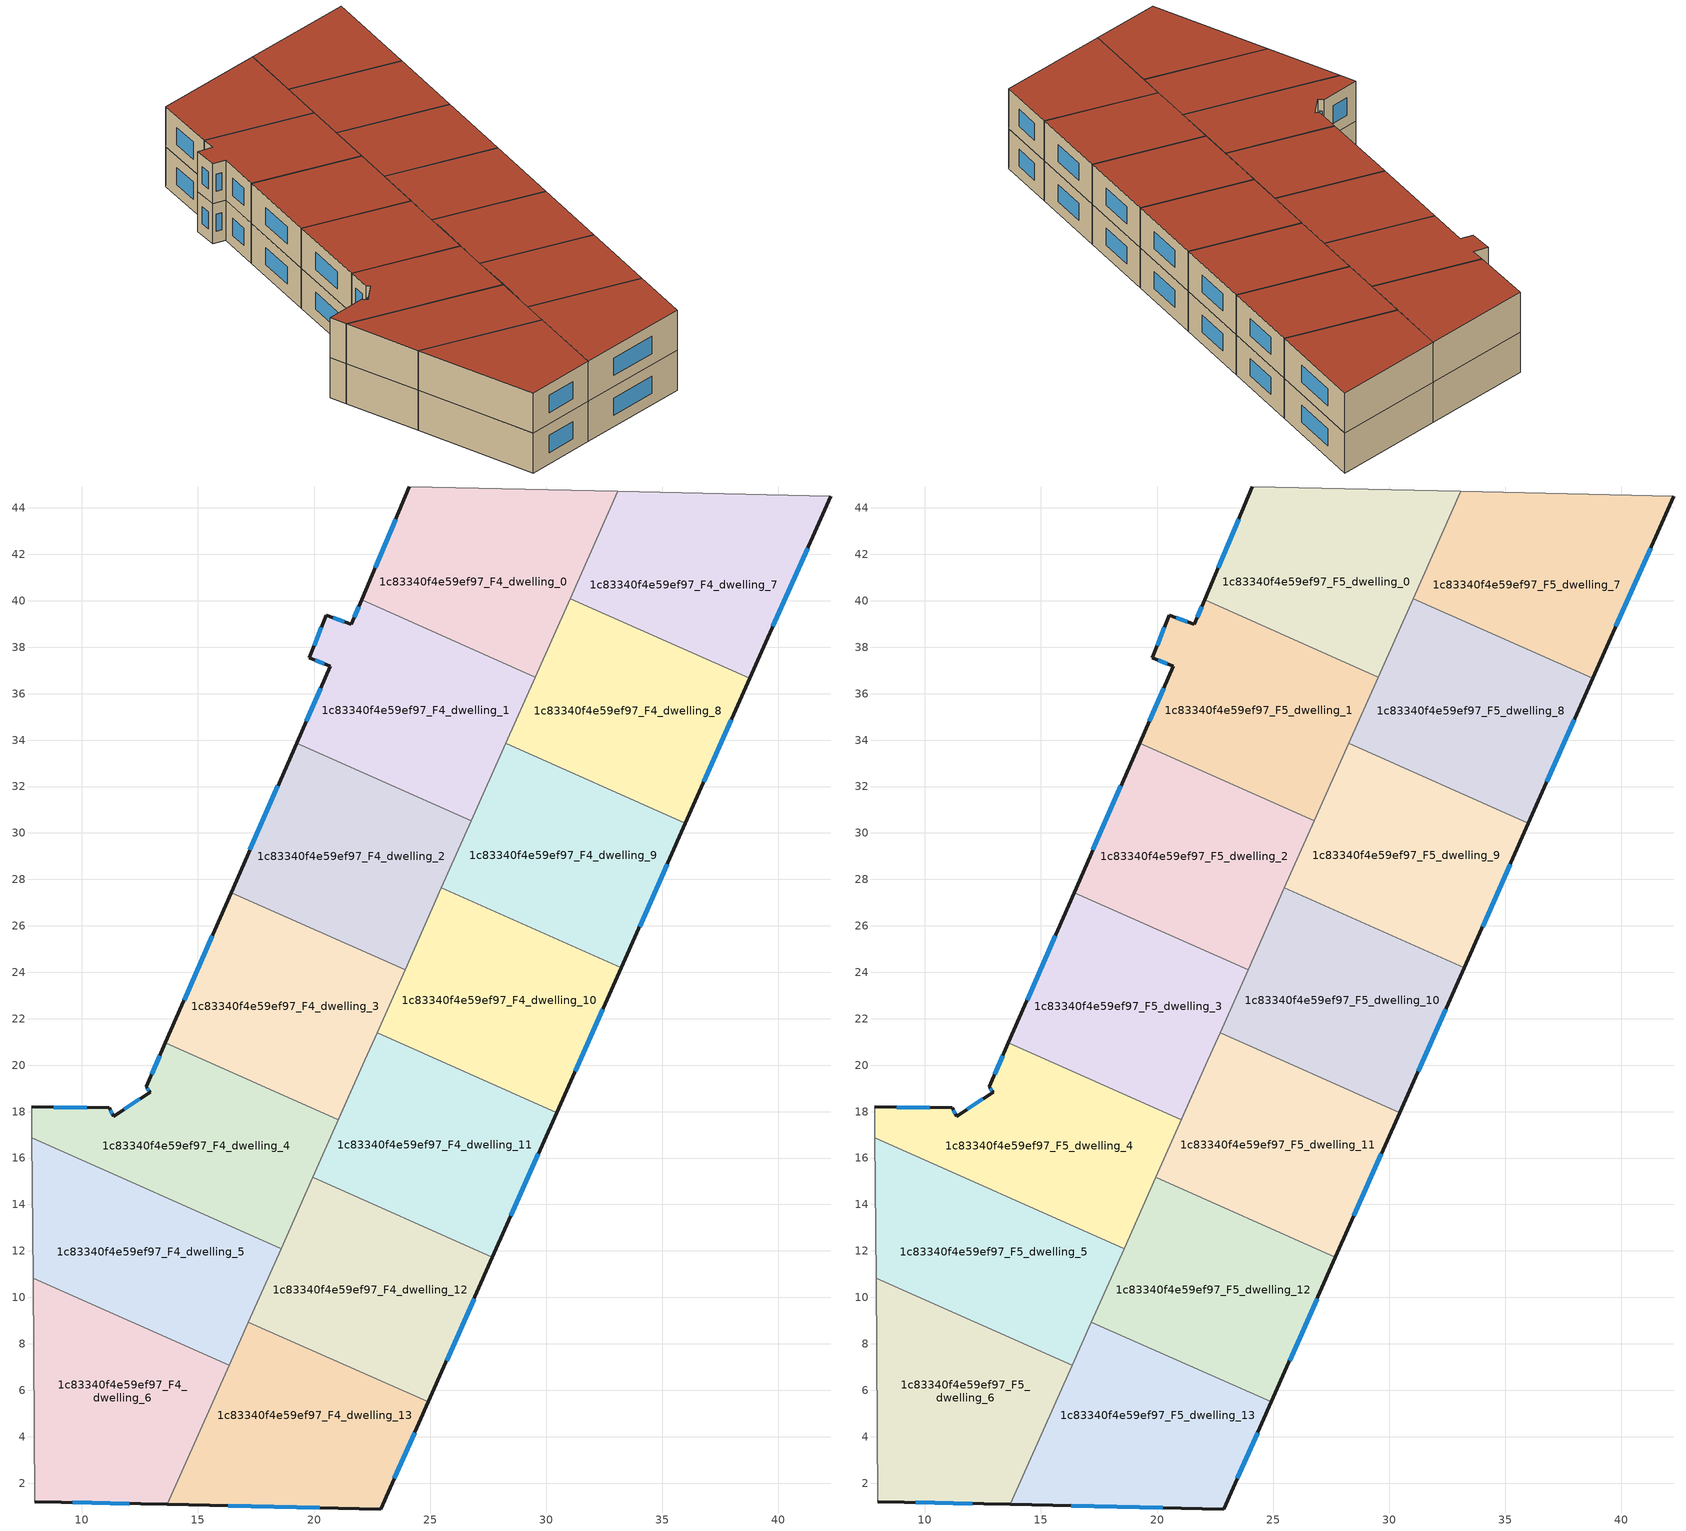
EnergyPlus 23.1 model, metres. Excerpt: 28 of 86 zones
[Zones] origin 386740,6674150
1c83340f4e59ef97_F4_dwelling_0
 floor to 1c83340f4e59ef97_F3_dwelling_0 (EU_floor_Construction): 33.08,44.71 29.53,36.72 22.05,40.04 24.11,44.9 z12
 wall outside (EU_wall_Construction): 24.11,44.9 22.05,40.04 z12:15
 wall to 1c83340f4e59ef97_F4_dwelling_1 (EU_wall_Construction): 22.05,40.04 29.53,36.72 z12:15
 wall adiabatic (EU_wall_Construction): 33.08,44.71 24.11,44.9 z12:15
 wall to 1c83340f4e59ef97_F4_dwelling_7 (EU_wall_Construction): 31.03,40.1 33.08,44.71 z12:15
 wall to 1c83340f4e59ef97_F4_dwelling_8 (EU_wall_Construction): 29.52,36.72 31.03,40.1 z12:15
 window (EU_Window_Construction): 23.52,43.51 22.64,41.43 z12.86:14.14
1c83340f4e59ef97_F4_dwelling_1
 floor to 1c83340f4e59ef97_F3_dwelling_1 (EU_floor_Construction): 29.53,36.72 26.77,30.53 19.25,33.88 20.7,37.18 19.79,37.56 20.52,39.37 21.6,38.99 22.05,40.04 z12
 wall outside (EU_wall_Construction): 22.05,40.04 21.6,38.99 20.52,39.37 19.79,37.56 20.7,37.18 19.25,33.88 z12:15
 wall to 1c83340f4e59ef97_F4_dwelling_2 (EU_wall_Construction): 19.25,33.88 26.77,30.53 z12:15
 wall to 1c83340f4e59ef97_F4_dwelling_9 (EU_wall_Construction): 26.77,30.53 28.26,33.87 z12:15
 wall to 1c83340f4e59ef97_F4_dwelling_8 (EU_wall_Construction): 28.26,33.87 29.52,36.72 z12:15
 window (EU_Window_Construction): 21.29,39.1 20.83,39.26 / 21.92,39.74 21.73,39.29 / 20.29,36.24 19.67,34.82 / 20.05,37.45 20.44,37.29 / 20.31,38.85 20,38.07 z12.86:14.14
1c83340f4e59ef97_F4_dwelling_10
 floor to 1c83340f4e59ef97_F3_dwelling_10 (EU_floor_Construction): 33.22,24.19 30.46,17.96 22.72,21.4 25.49,27.63 z12
 wall outside (EU_wall_Construction): 30.46,17.96 33.22,24.19 z12:15
 wall to 1c83340f4e59ef97_F4_dwelling_9 (EU_wall_Construction): 33.22,24.19 25.49,27.63 z12:15
 wall to 1c83340f4e59ef97_F4_dwelling_11 (EU_wall_Construction): 22.72,21.4 30.46,17.96 z12:15
 wall to 1c83340f4e59ef97_F4_dwelling_2 (EU_wall_Construction): 25.49,27.63 23.92,24.1 z12:15
 wall to 1c83340f4e59ef97_F4_dwelling_3 (EU_wall_Construction): 23.92,24.1 22.72,21.4 z12:15
 window (EU_Window_Construction): 31.25,19.74 32.43,22.41 z12.86:14.14
1c83340f4e59ef97_F4_dwelling_11
 floor to 1c83340f4e59ef97_F3_dwelling_11 (EU_floor_Construction): 30.46,17.96 27.68,11.73 19.95,15.17 22.72,21.4 z12
 wall outside (EU_wall_Construction): 27.68,11.73 30.46,17.96 z12:15
 wall to 1c83340f4e59ef97_F4_dwelling_12 (EU_wall_Construction): 19.95,15.17 27.68,11.73 z12:15
 wall to 1c83340f4e59ef97_F4_dwelling_4 (EU_wall_Construction): 22.19,20.22 19.95,15.17 z12:15
 wall to 1c83340f4e59ef97_F4_dwelling_3 (EU_wall_Construction): 22.71,21.4 22.19,20.22 z12:15
 window (EU_Window_Construction): 28.48,13.51 29.66,16.18 z12.86:14.14
1c83340f4e59ef97_F4_dwelling_12
 floor to 1c83340f4e59ef97_F3_dwelling_12 (EU_floor_Construction): 27.68,11.73 24.91,5.5 17.17,8.94 19.95,15.17 z12
 wall outside (EU_wall_Construction): 24.91,5.5 27.68,11.73 z12:15
 wall to 1c83340f4e59ef97_F4_dwelling_13 (EU_wall_Construction): 17.17,8.94 24.91,5.5 z12:15
 wall to 1c83340f4e59ef97_F4_dwelling_5 (EU_wall_Construction): 18.58,12.1 17.17,8.94 z12:15
 wall to 1c83340f4e59ef97_F4_dwelling_4 (EU_wall_Construction): 19.94,15.17 18.58,12.1 z12:15
 window (EU_Window_Construction): 25.7,7.28 26.89,9.95 z12.86:14.14
1c83340f4e59ef97_F4_dwelling_13
 floor to 1c83340f4e59ef97_F3_dwelling_13 (EU_floor_Construction): 24.91,5.5 22.86,0.88 13.68,1.08 17.17,8.94 z12
 wall outside (EU_wall_Construction): 13.68,1.08 22.86,0.88 24.91,5.5 z12:15
 wall to 1c83340f4e59ef97_F4_dwelling_6 (EU_wall_Construction): 16.34,7.07 13.68,1.08 z12:15
 wall to 1c83340f4e59ef97_F4_dwelling_5 (EU_wall_Construction): 17.17,8.94 16.34,7.07 z12:15
 window (EU_Window_Construction): 23.45,2.2 24.33,4.18 / 16.31,1.03 20.24,0.94 z12.86:14.14
1c83340f4e59ef97_F4_dwelling_2
 floor to 1c83340f4e59ef97_F3_dwelling_2 (EU_floor_Construction): 26.77,30.53 23.92,24.1 16.43,27.43 19.25,33.88 z12
 wall outside (EU_wall_Construction): 19.25,33.88 16.43,27.43 z12:15
 wall to 1c83340f4e59ef97_F4_dwelling_3 (EU_wall_Construction): 16.43,27.43 23.92,24.1 z12:15
 wall to 1c83340f4e59ef97_F4_dwelling_9 (EU_wall_Construction): 25.49,27.63 26.77,30.53 z12:15
 window (EU_Window_Construction): 18.45,32.03 17.24,29.27 z12.86:14.14
1c83340f4e59ef97_F4_dwelling_3
 floor to 1c83340f4e59ef97_F3_dwelling_3 (EU_floor_Construction): 23.92,24.1 21.04,17.64 13.59,20.96 16.43,27.43 z12
 wall outside (EU_wall_Construction): 16.43,27.43 13.59,20.96 z12:15
 wall to 1c83340f4e59ef97_F4_dwelling_4 (EU_wall_Construction): 13.59,20.96 21.04,17.64 22.19,20.22 z12:15
 window (EU_Window_Construction): 15.62,25.58 14.4,22.81 z12.86:14.14
1c83340f4e59ef97_F4_dwelling_4
 floor to 1c83340f4e59ef97_F3_dwelling_4 (EU_floor_Construction): 22.19,20.22 18.58,12.1 7.85,16.87 7.84,18.2 11.17,18.17 11.37,17.81 12.94,18.84 12.76,19.06 13.59,20.96 21.04,17.64 z12
 wall outside (EU_wall_Construction): 13.59,20.96 12.76,19.06 12.94,18.84 11.37,17.81 11.17,18.17 7.84,18.2 z12:15
 wall to 1c83340f4e59ef97_F4_dwelling_5 (EU_wall_Construction): 7.85,16.87 18.58,12.1 z12:15
 wall adiabatic (EU_wall_Construction): 7.84,18.2 7.85,16.87 z12:15
 window (EU_Window_Construction): 10.22,18.18 8.79,18.19 / 11.31,17.91 11.23,18.06 / 12.49,18.55 11.82,18.1 / 12.81,19 12.89,18.9 / 13.36,20.42 13,19.6 z12.86:14.14
1c83340f4e59ef97_F4_dwelling_5
 floor to 1c83340f4e59ef97_F3_dwelling_5 (EU_floor_Construction): 18.58,12.1 16.34,7.07 7.9,10.83 7.85,16.87 z12
 wall to 1c83340f4e59ef97_F4_dwelling_6 (EU_wall_Construction): 7.9,10.83 16.34,7.07 z12:15
 wall adiabatic (EU_wall_Construction): 7.85,16.87 7.9,10.83 z12:15
1c83340f4e59ef97_F4_dwelling_6
 floor to 1c83340f4e59ef97_F3_dwelling_6 (EU_floor_Construction): 16.34,7.07 13.68,1.08 7.97,1.2 7.9,10.83 z12
 wall outside (EU_wall_Construction): 7.97,1.2 13.68,1.08 z12:15
 wall adiabatic (EU_wall_Construction): 7.9,10.83 7.97,1.2 z12:15
 window (EU_Window_Construction): 9.6,1.17 12.05,1.12 z12.86:14.14
1c83340f4e59ef97_F4_dwelling_7
 floor to 1c83340f4e59ef97_F3_dwelling_7 (EU_floor_Construction): 42.26,44.51 38.77,36.66 31.03,40.1 33.08,44.71 z12
 wall outside (EU_wall_Construction): 38.77,36.66 42.26,44.51 z12:15
 wall adiabatic (EU_wall_Construction): 42.26,44.51 33.08,44.71 z12:15
 wall to 1c83340f4e59ef97_F4_dwelling_8 (EU_wall_Construction): 31.03,40.1 38.77,36.66 z12:15
 window (EU_Window_Construction): 39.76,38.9 41.26,42.27 z12.86:14.14
1c83340f4e59ef97_F4_dwelling_8
 floor to 1c83340f4e59ef97_F3_dwelling_8 (EU_floor_Construction): 38.77,36.66 36,30.42 28.26,33.87 31.03,40.1 z12
 wall outside (EU_wall_Construction): 36,30.42 38.77,36.66 z12:15
 wall to 1c83340f4e59ef97_F4_dwelling_9 (EU_wall_Construction): 28.26,33.87 36,30.42 z12:15
 window (EU_Window_Construction): 36.79,32.21 37.98,34.88 z12.86:14.14
1c83340f4e59ef97_F4_dwelling_9
 floor to 1c83340f4e59ef97_F3_dwelling_9 (EU_floor_Construction): 36,30.42 33.22,24.19 25.49,27.63 28.26,33.87 z12
 wall outside (EU_wall_Construction): 33.22,24.19 36,30.42 z12:15
 window (EU_Window_Construction): 34.02,25.97 35.2,28.64 z12.86:14.14
1c83340f4e59ef97_F5_dwelling_0
 floor to 1c83340f4e59ef97_F4_dwelling_0 (EU_floor_Construction): 33.08,44.71 29.53,36.72 22.05,40.04 24.11,44.9 z15
 wall outside (EU_wall_Construction): 24.11,44.9 22.05,40.04 z15:18
 wall to 1c83340f4e59ef97_F5_dwelling_1 (EU_wall_Construction): 22.05,40.04 29.53,36.72 z15:18
 wall adiabatic (EU_wall_Construction): 33.08,44.71 24.11,44.9 z15:18
 wall to 1c83340f4e59ef97_F5_dwelling_7 (EU_wall_Construction): 31.03,40.1 33.08,44.71 z15:18
 wall to 1c83340f4e59ef97_F5_dwelling_8 (EU_wall_Construction): 29.52,36.72 31.03,40.1 z15:18
 window (EU_Window_Construction): 23.52,43.51 22.64,41.43 z15.86:17.14
 roof outside (EU_roof_Construction): 29.53,36.72 33.08,44.71 24.11,44.9 22.05,40.04 z18
1c83340f4e59ef97_F5_dwelling_1
 floor to 1c83340f4e59ef97_F4_dwelling_1 (EU_floor_Construction): 29.53,36.72 26.77,30.53 19.25,33.88 20.7,37.18 19.79,37.56 20.52,39.37 21.6,38.99 22.05,40.04 z15
 wall outside (EU_wall_Construction): 22.05,40.04 21.6,38.99 20.52,39.37 19.79,37.56 20.7,37.18 19.25,33.88 z15:18
 wall to 1c83340f4e59ef97_F5_dwelling_2 (EU_wall_Construction): 19.25,33.88 26.77,30.53 z15:18
 wall to 1c83340f4e59ef97_F5_dwelling_9 (EU_wall_Construction): 26.77,30.53 28.26,33.87 z15:18
 wall to 1c83340f4e59ef97_F5_dwelling_8 (EU_wall_Construction): 28.26,33.87 29.52,36.72 z15:18
 window (EU_Window_Construction): 21.29,39.1 20.83,39.26 / 21.92,39.74 21.73,39.29 / 20.29,36.24 19.67,34.82 / 20.05,37.45 20.44,37.29 / 20.31,38.85 20,38.07 z15.86:17.14
 roof outside (EU_roof_Construction): 26.77,30.53 29.53,36.72 22.05,40.04 21.6,38.99 20.52,39.37 19.79,37.56 20.7,37.18 19.25,33.88 z18
1c83340f4e59ef97_F5_dwelling_10
 floor to 1c83340f4e59ef97_F4_dwelling_10 (EU_floor_Construction): 33.22,24.19 30.46,17.96 22.72,21.4 25.49,27.63 z15
 wall outside (EU_wall_Construction): 30.46,17.96 33.22,24.19 z15:18
 wall to 1c83340f4e59ef97_F5_dwelling_9 (EU_wall_Construction): 33.22,24.19 25.49,27.63 z15:18
 wall to 1c83340f4e59ef97_F5_dwelling_11 (EU_wall_Construction): 22.72,21.4 30.46,17.96 z15:18
 wall to 1c83340f4e59ef97_F5_dwelling_2 (EU_wall_Construction): 25.49,27.63 23.92,24.1 z15:18
 wall to 1c83340f4e59ef97_F5_dwelling_3 (EU_wall_Construction): 23.92,24.1 22.72,21.4 z15:18
 window (EU_Window_Construction): 31.25,19.74 32.43,22.41 z15.86:17.14
 roof outside (EU_roof_Construction): 30.46,17.96 33.22,24.19 25.49,27.63 22.72,21.4 z18
1c83340f4e59ef97_F5_dwelling_11
 floor to 1c83340f4e59ef97_F4_dwelling_11 (EU_floor_Construction): 30.46,17.96 27.68,11.73 19.95,15.17 22.72,21.4 z15
 wall outside (EU_wall_Construction): 27.68,11.73 30.46,17.96 z15:18
 wall to 1c83340f4e59ef97_F5_dwelling_12 (EU_wall_Construction): 19.95,15.17 27.68,11.73 z15:18
 wall to 1c83340f4e59ef97_F5_dwelling_4 (EU_wall_Construction): 22.19,20.22 19.95,15.17 z15:18
 wall to 1c83340f4e59ef97_F5_dwelling_3 (EU_wall_Construction): 22.71,21.4 22.19,20.22 z15:18
 window (EU_Window_Construction): 28.48,13.51 29.66,16.18 z15.86:17.14
 roof outside (EU_roof_Construction): 27.68,11.73 30.46,17.96 22.72,21.4 19.95,15.17 z18
1c83340f4e59ef97_F5_dwelling_12
 floor to 1c83340f4e59ef97_F4_dwelling_12 (EU_floor_Construction): 27.68,11.73 24.91,5.5 17.17,8.94 19.95,15.17 z15
 wall outside (EU_wall_Construction): 24.91,5.5 27.68,11.73 z15:18
 wall to 1c83340f4e59ef97_F5_dwelling_13 (EU_wall_Construction): 17.17,8.94 24.91,5.5 z15:18
 wall to 1c83340f4e59ef97_F5_dwelling_5 (EU_wall_Construction): 18.58,12.1 17.17,8.94 z15:18
 wall to 1c83340f4e59ef97_F5_dwelling_4 (EU_wall_Construction): 19.94,15.17 18.58,12.1 z15:18
 window (EU_Window_Construction): 25.7,7.28 26.89,9.95 z15.86:17.14
 roof outside (EU_roof_Construction): 24.91,5.5 27.68,11.73 19.95,15.17 17.17,8.94 z18
1c83340f4e59ef97_F5_dwelling_13
 floor to 1c83340f4e59ef97_F4_dwelling_13 (EU_floor_Construction): 24.91,5.5 22.86,0.88 13.68,1.08 17.17,8.94 z15
 wall outside (EU_wall_Construction): 13.68,1.08 22.86,0.88 24.91,5.5 z15:18
 wall to 1c83340f4e59ef97_F5_dwelling_6 (EU_wall_Construction): 16.34,7.07 13.68,1.08 z15:18
 wall to 1c83340f4e59ef97_F5_dwelling_5 (EU_wall_Construction): 17.17,8.94 16.34,7.07 z15:18
 window (EU_Window_Construction): 23.45,2.2 24.33,4.18 / 16.31,1.03 20.24,0.94 z15.86:17.14
 roof outside (EU_roof_Construction): 22.86,0.88 24.91,5.5 17.17,8.94 13.68,1.08 z18
1c83340f4e59ef97_F5_dwelling_2
 floor to 1c83340f4e59ef97_F4_dwelling_2 (EU_floor_Construction): 26.77,30.53 23.92,24.1 16.43,27.43 19.25,33.88 z15
 wall outside (EU_wall_Construction): 19.25,33.88 16.43,27.43 z15:18
 wall to 1c83340f4e59ef97_F5_dwelling_3 (EU_wall_Construction): 16.43,27.43 23.92,24.1 z15:18
 wall to 1c83340f4e59ef97_F5_dwelling_9 (EU_wall_Construction): 25.49,27.63 26.77,30.53 z15:18
 window (EU_Window_Construction): 18.45,32.03 17.24,29.27 z15.86:17.14
 roof outside (EU_roof_Construction): 23.92,24.1 26.77,30.53 19.25,33.88 16.43,27.43 z18
1c83340f4e59ef97_F5_dwelling_3
 floor to 1c83340f4e59ef97_F4_dwelling_3 (EU_floor_Construction): 23.92,24.1 21.04,17.64 13.59,20.96 16.43,27.43 z15
 wall outside (EU_wall_Construction): 16.43,27.43 13.59,20.96 z15:18
 wall to 1c83340f4e59ef97_F5_dwelling_4 (EU_wall_Construction): 13.59,20.96 21.04,17.64 22.19,20.22 z15:18
 window (EU_Window_Construction): 15.62,25.58 14.4,22.81 z15.86:17.14
 roof outside (EU_roof_Construction): 21.04,17.64 23.92,24.1 16.43,27.43 13.59,20.96 z18
1c83340f4e59ef97_F5_dwelling_4
 floor to 1c83340f4e59ef97_F4_dwelling_4 (EU_floor_Construction): 22.19,20.22 18.58,12.1 7.85,16.87 7.84,18.2 11.17,18.17 11.37,17.81 12.94,18.84 12.76,19.06 13.59,20.96 21.04,17.64 z15
 wall outside (EU_wall_Construction): 13.59,20.96 12.76,19.06 12.94,18.84 11.37,17.81 11.17,18.17 7.84,18.2 z15:18
 wall to 1c83340f4e59ef97_F5_dwelling_5 (EU_wall_Construction): 7.85,16.87 18.58,12.1 z15:18
 wall adiabatic (EU_wall_Construction): 7.84,18.2 7.85,16.87 z15:18
 window (EU_Window_Construction): 10.22,18.18 8.79,18.19 / 11.31,17.91 11.23,18.06 / 12.49,18.55 11.82,18.1 / 12.81,19 12.89,18.9 / 13.36,20.42 13,19.6 z15.86:17.14
 roof outside (EU_roof_Construction): 18.58,12.1 22.19,20.22 21.04,17.64 13.59,20.96 12.76,19.06 12.94,18.84 11.37,17.81 11.17,18.17 7.84,18.2 7.85,16.87 z18
1c83340f4e59ef97_F5_dwelling_5
 floor to 1c83340f4e59ef97_F4_dwelling_5 (EU_floor_Construction): 18.58,12.1 16.34,7.07 7.9,10.83 7.85,16.87 z15
 wall to 1c83340f4e59ef97_F5_dwelling_6 (EU_wall_Construction): 7.9,10.83 16.34,7.07 z15:18
 wall adiabatic (EU_wall_Construction): 7.85,16.87 7.9,10.83 z15:18
 roof outside (EU_roof_Construction): 16.34,7.07 18.58,12.1 7.85,16.87 7.9,10.83 z18
1c83340f4e59ef97_F5_dwelling_6
 floor to 1c83340f4e59ef97_F4_dwelling_6 (EU_floor_Construction): 16.34,7.07 13.68,1.08 7.97,1.2 7.9,10.83 z15
 wall outside (EU_wall_Construction): 7.97,1.2 13.68,1.08 z15:18
 wall adiabatic (EU_wall_Construction): 7.9,10.83 7.97,1.2 z15:18
 window (EU_Window_Construction): 9.6,1.17 12.05,1.12 z15.86:17.14
 roof outside (EU_roof_Construction): 13.68,1.08 16.34,7.07 7.9,10.83 7.97,1.2 z18
1c83340f4e59ef97_F5_dwelling_7
 floor to 1c83340f4e59ef97_F4_dwelling_7 (EU_floor_Construction): 42.26,44.51 38.77,36.66 31.03,40.1 33.08,44.71 z15
 wall outside (EU_wall_Construction): 38.77,36.66 42.26,44.51 z15:18
 wall adiabatic (EU_wall_Construction): 42.26,44.51 33.08,44.71 z15:18
 wall to 1c83340f4e59ef97_F5_dwelling_8 (EU_wall_Construction): 31.03,40.1 38.77,36.66 z15:18
 window (EU_Window_Construction): 39.76,38.9 41.26,42.27 z15.86:17.14
 roof outside (EU_roof_Construction): 38.77,36.66 42.26,44.51 33.08,44.71 31.03,40.1 z18
1c83340f4e59ef97_F5_dwelling_8
 floor to 1c83340f4e59ef97_F4_dwelling_8 (EU_floor_Construction): 38.77,36.66 36,30.42 28.26,33.87 31.03,40.1 z15
 wall outside (EU_wall_Construction): 36,30.42 38.77,36.66 z15:18
 wall to 1c83340f4e59ef97_F5_dwelling_9 (EU_wall_Construction): 28.26,33.87 36,30.42 z15:18
 window (EU_Window_Construction): 36.79,32.21 37.98,34.88 z15.86:17.14
 roof outside (EU_roof_Construction): 36,30.42 38.77,36.66 31.03,40.1 28.26,33.87 z18
1c83340f4e59ef97_F5_dwelling_9
 floor to 1c83340f4e59ef97_F4_dwelling_9 (EU_floor_Construction): 36,30.42 33.22,24.19 25.49,27.63 28.26,33.87 z15
 wall outside (EU_wall_Construction): 33.22,24.19 36,30.42 z15:18
 window (EU_Window_Construction): 34.02,25.97 35.2,28.64 z15.86:17.14
 roof outside (EU_roof_Construction): 33.22,24.19 36,30.42 28.26,33.87 25.49,27.63 z18
[Building]
EU S2 Campaign: North Axis=0; Terrain=City; Solar Distribution=FullExterior
[Site:Location]
Helsinki-Vantaa.AP: Latitude=60.317; Longitude=24.963; Time Zone=2; Elevation=54.6
[SizingPeriod:WeatherFileDays]
AnnualSizingPeriod: Begin Month=1; Begin Day of Month=1; End Month=12; End Day of Month=31; Day of Week for Start Day=Monday; Use Weather File Daylight Saving Period=No; Use Weather File Rain and Snow Indicators=No
[MATERIAL]
EU_InternalMass_Material: Roughness=MediumRough; Thickness=0.1; Conductivity=1; Density=1800; Specific Heat=900; Thermal Absorptance=0.9; Solar Absorptance=0.7; Visible Absorptance=0.7
[MATERIAL:NOMASS] Roughness=MediumRough; Thermal Absorptance=0.9; Solar Absorptance=0.7; Visible Absorptance=0.7
Name | Thermal Resistance
EU_wall_NoMass | 1.10183
EU_roof_NoMass; EU_floor_NoMass | 1.70606
[WINDOWMATERIAL:SIMPLEGLAZINGSYSTEM]
EU_Window_SimpleGlazing: UFactor=3.11035; Solar Heat Gain Coefficient=0.8; Visible Transmittance=0.8
[CONSTRUCTION]
EU_wall_Construction: EU_wall_NoMass
EU_roof_Construction: EU_roof_NoMass
EU_floor_Construction: EU_floor_NoMass
EU_Window_Construction: EU_Window_SimpleGlazing
EU_InternalMass_Construction: EU_InternalMass_Material
[ZONE] Type=1; Multiplier=1; Ceiling Height=autocalculate; Floor Area=autocalculate; Part of Total Floor Area=Yes
Name | Volume
1c83340f4e59ef97_F4_dwelling_0; 1c83340f4e59ef97_F5_dwelling_0; 1c83340f4e59ef97_F4_dwelling_8; 1c83340f4e59ef97_F5_dwelling_8 | 173.312
1c83340f4e59ef97_F4_dwelling_1; 1c83340f4e59ef97_F5_dwelling_1; 1c83340f4e59ef97_F4_dwelling_6; 1c83340f4e59ef97_F5_dwelling_6 | 173.306
1c83340f4e59ef97_F4_dwelling_10; 1c83340f4e59ef97_F5_dwelling_10 | 173.297
1c83340f4e59ef97_F4_dwelling_11; 1c83340f4e59ef97_F5_dwelling_11 | 173.305
1c83340f4e59ef97_F4_dwelling_12; 1c83340f4e59ef97_F5_dwelling_12; 1c83340f4e59ef97_F4_dwelling_4; 1c83340f4e59ef97_F5_dwelling_4 | 173.301
1c83340f4e59ef97_F4_dwelling_13; 1c83340f4e59ef97_F5_dwelling_13 | 173.304
1c83340f4e59ef97_F4_dwelling_2; 1c83340f4e59ef97_F5_dwelling_2; 1c83340f4e59ef97_F4_dwelling_3; 1c83340f4e59ef97_F5_dwelling_3 | 173.309
1c83340f4e59ef97_F4_dwelling_5; 1c83340f4e59ef97_F5_dwelling_5 | 173.294
1c83340f4e59ef97_F4_dwelling_7; 1c83340f4e59ef97_F5_dwelling_7 | 173.313
1c83340f4e59ef97_F4_dwelling_9; 1c83340f4e59ef97_F5_dwelling_9 | 173.322
[INTERNALMASS] Construction=EU_InternalMass_Construction
Name | Zone or ZoneList | Surface Area
1c83340f4e59ef97_F4_dwelling_0_EU_InternalMass | 1c83340f4e59ef97_F4_dwelling_0 | 57.7703
1c83340f4e59ef97_F4_dwelling_1_EU_InternalMass | 1c83340f4e59ef97_F4_dwelling_1 | 57.7686
1c83340f4e59ef97_F4_dwelling_2_EU_InternalMass | 1c83340f4e59ef97_F4_dwelling_2 | 57.77
1c83340f4e59ef97_F4_dwelling_3_EU_InternalMass | 1c83340f4e59ef97_F4_dwelling_3 | 57.7698
1c83340f4e59ef97_F4_dwelling_4_EU_InternalMass | 1c83340f4e59ef97_F4_dwelling_4 | 57.7691
1c83340f4e59ef97_F4_dwelling_5_EU_InternalMass | 1c83340f4e59ef97_F4_dwelling_5 | 57.7648
1c83340f4e59ef97_F4_dwelling_6_EU_InternalMass | 1c83340f4e59ef97_F4_dwelling_6 | 57.7687
1c83340f4e59ef97_F4_dwelling_7_EU_InternalMass | 1c83340f4e59ef97_F4_dwelling_7 | 57.771
1c83340f4e59ef97_F4_dwelling_8_EU_InternalMass | 1c83340f4e59ef97_F4_dwelling_8 | 57.7707
1c83340f4e59ef97_F4_dwelling_9_EU_InternalMass | 1c83340f4e59ef97_F4_dwelling_9 | 57.7736
1c83340f4e59ef97_F4_dwelling_10_EU_InternalMass | 1c83340f4e59ef97_F4_dwelling_10 | 57.7659
1c83340f4e59ef97_F4_dwelling_11_EU_InternalMass | 1c83340f4e59ef97_F4_dwelling_11 | 57.7683
1c83340f4e59ef97_F4_dwelling_12_EU_InternalMass | 1c83340f4e59ef97_F4_dwelling_12 | 57.7669
1c83340f4e59ef97_F4_dwelling_13_EU_InternalMass | 1c83340f4e59ef97_F4_dwelling_13 | 57.7682
1c83340f4e59ef97_F5_dwelling_0_EU_InternalMass | 1c83340f4e59ef97_F5_dwelling_0 | 57.7703
1c83340f4e59ef97_F5_dwelling_1_EU_InternalMass | 1c83340f4e59ef97_F5_dwelling_1 | 57.7686
1c83340f4e59ef97_F5_dwelling_2_EU_InternalMass | 1c83340f4e59ef97_F5_dwelling_2 | 57.77
1c83340f4e59ef97_F5_dwelling_3_EU_InternalMass | 1c83340f4e59ef97_F5_dwelling_3 | 57.7698
1c83340f4e59ef97_F5_dwelling_4_EU_InternalMass | 1c83340f4e59ef97_F5_dwelling_4 | 57.7691
1c83340f4e59ef97_F5_dwelling_5_EU_InternalMass | 1c83340f4e59ef97_F5_dwelling_5 | 57.7648
1c83340f4e59ef97_F5_dwelling_6_EU_InternalMass | 1c83340f4e59ef97_F5_dwelling_6 | 57.7687
1c83340f4e59ef97_F5_dwelling_7_EU_InternalMass | 1c83340f4e59ef97_F5_dwelling_7 | 57.771
1c83340f4e59ef97_F5_dwelling_8_EU_InternalMass | 1c83340f4e59ef97_F5_dwelling_8 | 57.7707
1c83340f4e59ef97_F5_dwelling_9_EU_InternalMass | 1c83340f4e59ef97_F5_dwelling_9 | 57.7736
1c83340f4e59ef97_F5_dwelling_10_EU_InternalMass | 1c83340f4e59ef97_F5_dwelling_10 | 57.7659
1c83340f4e59ef97_F5_dwelling_11_EU_InternalMass | 1c83340f4e59ef97_F5_dwelling_11 | 57.7683
1c83340f4e59ef97_F5_dwelling_12_EU_InternalMass | 1c83340f4e59ef97_F5_dwelling_12 | 57.7669
1c83340f4e59ef97_F5_dwelling_13_EU_InternalMass | 1c83340f4e59ef97_F5_dwelling_13 | 57.7682
[OTHEREQUIPMENT] Fuel Type=Electricity; Design Level Calculation Method=Watts/Area; Power per Zone Floor Area=1; Fraction Latent=0; Fraction Radiant=0; Fraction Lost=0; Carbon Dioxide Generation Rate=0; EndUse Subcategory=EU_Step8_InternalGains
Name | Zone or ZoneList or Space or SpaceList | Schedule
EU_Step8_InternalGain_1c83340f4e59ef97_F4_dwelling_0_f000 | 1c83340f4e59ef97_F4_dwelling_0 | EU_Step8_GainSchedule_1c83340f4e59ef97_F4_dwelling_0_f000
EU_Step8_InternalGain_1c83340f4e59ef97_F4_dwelling_1_f000 | 1c83340f4e59ef97_F4_dwelling_1 | EU_Step8_GainSchedule_1c83340f4e59ef97_F4_dwelling_1_f000
EU_Step8_InternalGain_1c83340f4e59ef97_F4_dwelling_2_f000 | 1c83340f4e59ef97_F4_dwelling_2 | EU_Step8_GainSchedule_1c83340f4e59ef97_F4_dwelling_2_f000
EU_Step8_InternalGain_1c83340f4e59ef97_F4_dwelling_3_f000 | 1c83340f4e59ef97_F4_dwelling_3 | EU_Step8_GainSchedule_1c83340f4e59ef97_F4_dwelling_3_f000
EU_Step8_InternalGain_1c83340f4e59ef97_F4_dwelling_4_f000 | 1c83340f4e59ef97_F4_dwelling_4 | EU_Step8_GainSchedule_1c83340f4e59ef97_F4_dwelling_4_f000
EU_Step8_InternalGain_1c83340f4e59ef97_F4_dwelling_5_f000 | 1c83340f4e59ef97_F4_dwelling_5 | EU_Step8_GainSchedule_1c83340f4e59ef97_F4_dwelling_5_f000
EU_Step8_InternalGain_1c83340f4e59ef97_F4_dwelling_6_f000 | 1c83340f4e59ef97_F4_dwelling_6 | EU_Step8_GainSchedule_1c83340f4e59ef97_F4_dwelling_6_f000
EU_Step8_InternalGain_1c83340f4e59ef97_F4_dwelling_7_f000 | 1c83340f4e59ef97_F4_dwelling_7 | EU_Step8_GainSchedule_1c83340f4e59ef97_F4_dwelling_7_f000
EU_Step8_InternalGain_1c83340f4e59ef97_F4_dwelling_8_f000 | 1c83340f4e59ef97_F4_dwelling_8 | EU_Step8_GainSchedule_1c83340f4e59ef97_F4_dwelling_8_f000
EU_Step8_InternalGain_1c83340f4e59ef97_F4_dwelling_9_f000 | 1c83340f4e59ef97_F4_dwelling_9 | EU_Step8_GainSchedule_1c83340f4e59ef97_F4_dwelling_9_f000
EU_Step8_InternalGain_1c83340f4e59ef97_F4_dwelling_10_f000 | 1c83340f4e59ef97_F4_dwelling_10 | EU_Step8_GainSchedule_1c83340f4e59ef97_F4_dwelling_10_f000
EU_Step8_InternalGain_1c83340f4e59ef97_F4_dwelling_11_f000 | 1c83340f4e59ef97_F4_dwelling_11 | EU_Step8_GainSchedule_1c83340f4e59ef97_F4_dwelling_11_f000
EU_Step8_InternalGain_1c83340f4e59ef97_F4_dwelling_12_f000 | 1c83340f4e59ef97_F4_dwelling_12 | EU_Step8_GainSchedule_1c83340f4e59ef97_F4_dwelling_12_f000
EU_Step8_InternalGain_1c83340f4e59ef97_F4_dwelling_13_f000 | 1c83340f4e59ef97_F4_dwelling_13 | EU_Step8_GainSchedule_1c83340f4e59ef97_F4_dwelling_13_f000
EU_Step8_InternalGain_1c83340f4e59ef97_F5_dwelling_0_f000 | 1c83340f4e59ef97_F5_dwelling_0 | EU_Step8_GainSchedule_1c83340f4e59ef97_F5_dwelling_0_f000
EU_Step8_InternalGain_1c83340f4e59ef97_F5_dwelling_1_f000 | 1c83340f4e59ef97_F5_dwelling_1 | EU_Step8_GainSchedule_1c83340f4e59ef97_F5_dwelling_1_f000
EU_Step8_InternalGain_1c83340f4e59ef97_F5_dwelling_2_f000 | 1c83340f4e59ef97_F5_dwelling_2 | EU_Step8_GainSchedule_1c83340f4e59ef97_F5_dwelling_2_f000
EU_Step8_InternalGain_1c83340f4e59ef97_F5_dwelling_3_f000 | 1c83340f4e59ef97_F5_dwelling_3 | EU_Step8_GainSchedule_1c83340f4e59ef97_F5_dwelling_3_f000
EU_Step8_InternalGain_1c83340f4e59ef97_F5_dwelling_4_f000 | 1c83340f4e59ef97_F5_dwelling_4 | EU_Step8_GainSchedule_1c83340f4e59ef97_F5_dwelling_4_f000
EU_Step8_InternalGain_1c83340f4e59ef97_F5_dwelling_5_f000 | 1c83340f4e59ef97_F5_dwelling_5 | EU_Step8_GainSchedule_1c83340f4e59ef97_F5_dwelling_5_f000
EU_Step8_InternalGain_1c83340f4e59ef97_F5_dwelling_6_f000 | 1c83340f4e59ef97_F5_dwelling_6 | EU_Step8_GainSchedule_1c83340f4e59ef97_F5_dwelling_6_f000
EU_Step8_InternalGain_1c83340f4e59ef97_F5_dwelling_7_f000 | 1c83340f4e59ef97_F5_dwelling_7 | EU_Step8_GainSchedule_1c83340f4e59ef97_F5_dwelling_7_f000
EU_Step8_InternalGain_1c83340f4e59ef97_F5_dwelling_8_f000 | 1c83340f4e59ef97_F5_dwelling_8 | EU_Step8_GainSchedule_1c83340f4e59ef97_F5_dwelling_8_f000
EU_Step8_InternalGain_1c83340f4e59ef97_F5_dwelling_9_f000 | 1c83340f4e59ef97_F5_dwelling_9 | EU_Step8_GainSchedule_1c83340f4e59ef97_F5_dwelling_9_f000
EU_Step8_InternalGain_1c83340f4e59ef97_F5_dwelling_10_f000 | 1c83340f4e59ef97_F5_dwelling_10 | EU_Step8_GainSchedule_1c83340f4e59ef97_F5_dwelling_10_f000
EU_Step8_InternalGain_1c83340f4e59ef97_F5_dwelling_11_f000 | 1c83340f4e59ef97_F5_dwelling_11 | EU_Step8_GainSchedule_1c83340f4e59ef97_F5_dwelling_11_f000
EU_Step8_InternalGain_1c83340f4e59ef97_F5_dwelling_12_f000 | 1c83340f4e59ef97_F5_dwelling_12 | EU_Step8_GainSchedule_1c83340f4e59ef97_F5_dwelling_12_f000
EU_Step8_InternalGain_1c83340f4e59ef97_F5_dwelling_13_f000 | 1c83340f4e59ef97_F5_dwelling_13 | EU_Step8_GainSchedule_1c83340f4e59ef97_F5_dwelling_13_f000
[ZONEVENTILATION:DESIGNFLOWRATE] Schedule=EU_AlwaysOn; Design Flow Rate Calculation Method=AirChanges/Hour; Air Changes per Hour=0.756316; Ventilation Type=Natural; Fan Pressure Rise=0; Fan Total Efficiency=1; Constant Term Coefficient=1; Temperature Term Coefficient=0; Velocity Term Coefficient=0; Velocity Squared Term Coefficient=0; Minimum Indoor Temperature=-100; Maximum Indoor Temperature=100; Delta Temperature=-100; Minimum Outdoor Temperature=-100; Maximum Outdoor Temperature=100; Maximum Wind Speed=40
Name | Zone or ZoneList or Space or SpaceList
EU_ConstantAir_1c83340f4e59ef97_F4_dwelling_0 | 1c83340f4e59ef97_F4_dwelling_0
EU_ConstantAir_1c83340f4e59ef97_F4_dwelling_1 | 1c83340f4e59ef97_F4_dwelling_1
EU_ConstantAir_1c83340f4e59ef97_F4_dwelling_2 | 1c83340f4e59ef97_F4_dwelling_2
EU_ConstantAir_1c83340f4e59ef97_F4_dwelling_3 | 1c83340f4e59ef97_F4_dwelling_3
EU_ConstantAir_1c83340f4e59ef97_F4_dwelling_4 | 1c83340f4e59ef97_F4_dwelling_4
EU_ConstantAir_1c83340f4e59ef97_F4_dwelling_5 | 1c83340f4e59ef97_F4_dwelling_5
EU_ConstantAir_1c83340f4e59ef97_F4_dwelling_6 | 1c83340f4e59ef97_F4_dwelling_6
EU_ConstantAir_1c83340f4e59ef97_F4_dwelling_7 | 1c83340f4e59ef97_F4_dwelling_7
EU_ConstantAir_1c83340f4e59ef97_F4_dwelling_8 | 1c83340f4e59ef97_F4_dwelling_8
EU_ConstantAir_1c83340f4e59ef97_F4_dwelling_9 | 1c83340f4e59ef97_F4_dwelling_9
EU_ConstantAir_1c83340f4e59ef97_F4_dwelling_10 | 1c83340f4e59ef97_F4_dwelling_10
EU_ConstantAir_1c83340f4e59ef97_F4_dwelling_11 | 1c83340f4e59ef97_F4_dwelling_11
EU_ConstantAir_1c83340f4e59ef97_F4_dwelling_12 | 1c83340f4e59ef97_F4_dwelling_12
EU_ConstantAir_1c83340f4e59ef97_F4_dwelling_13 | 1c83340f4e59ef97_F4_dwelling_13
EU_ConstantAir_1c83340f4e59ef97_F5_dwelling_0 | 1c83340f4e59ef97_F5_dwelling_0
EU_ConstantAir_1c83340f4e59ef97_F5_dwelling_1 | 1c83340f4e59ef97_F5_dwelling_1
EU_ConstantAir_1c83340f4e59ef97_F5_dwelling_2 | 1c83340f4e59ef97_F5_dwelling_2
EU_ConstantAir_1c83340f4e59ef97_F5_dwelling_3 | 1c83340f4e59ef97_F5_dwelling_3
EU_ConstantAir_1c83340f4e59ef97_F5_dwelling_4 | 1c83340f4e59ef97_F5_dwelling_4
EU_ConstantAir_1c83340f4e59ef97_F5_dwelling_5 | 1c83340f4e59ef97_F5_dwelling_5
EU_ConstantAir_1c83340f4e59ef97_F5_dwelling_6 | 1c83340f4e59ef97_F5_dwelling_6
EU_ConstantAir_1c83340f4e59ef97_F5_dwelling_7 | 1c83340f4e59ef97_F5_dwelling_7
EU_ConstantAir_1c83340f4e59ef97_F5_dwelling_8 | 1c83340f4e59ef97_F5_dwelling_8
EU_ConstantAir_1c83340f4e59ef97_F5_dwelling_9 | 1c83340f4e59ef97_F5_dwelling_9
EU_ConstantAir_1c83340f4e59ef97_F5_dwelling_10 | 1c83340f4e59ef97_F5_dwelling_10
EU_ConstantAir_1c83340f4e59ef97_F5_dwelling_11 | 1c83340f4e59ef97_F5_dwelling_11
EU_ConstantAir_1c83340f4e59ef97_F5_dwelling_12 | 1c83340f4e59ef97_F5_dwelling_12
EU_ConstantAir_1c83340f4e59ef97_F5_dwelling_13 | 1c83340f4e59ef97_F5_dwelling_13
[HVACTEMPLATE:THERMOSTAT] Constant Heating Setpoint=20; Constant Cooling Setpoint=50
EU_HeatOnly_1c83340f4e59ef97_F2_dwelling_11; EU_HeatOnly_1c83340f4e59ef97_F2_dwelling_12; EU_HeatOnly_1c83340f4e59ef97_F2_dwelling_13; EU_HeatOnly_1c83340f4e59ef97_F3_dwelling_0; EU_HeatOnly_1c83340f4e59ef97_F3_dwelling_1; EU_HeatOnly_1c83340f4e59ef97_F3_dwelling_2; EU_HeatOnly_1c83340f4e59ef97_F3_dwelling_3; EU_HeatOnly_1c83340f4e59ef97_F3_dwelling_4; EU_HeatOnly_1c83340f4e59ef97_F3_dwelling_5; EU_HeatOnly_1c83340f4e59ef97_F3_dwelling_6; EU_HeatOnly_1c83340f4e59ef97_F3_dwelling_7; EU_HeatOnly_1c83340f4e59ef97_F3_dwelling_8; EU_HeatOnly_1c83340f4e59ef97_F3_dwelling_9; EU_HeatOnly_1c83340f4e59ef97_F3_dwelling_10; EU_HeatOnly_1c83340f4e59ef97_F3_dwelling_11; EU_HeatOnly_1c83340f4e59ef97_F3_dwelling_12; EU_HeatOnly_1c83340f4e59ef97_F3_dwelling_13; EU_HeatOnly_1c83340f4e59ef97_F4_dwelling_0; EU_HeatOnly_1c83340f4e59ef97_F4_dwelling_1; EU_HeatOnly_1c83340f4e59ef97_F4_dwelling_2; EU_HeatOnly_1c83340f4e59ef97_F4_dwelling_3; EU_HeatOnly_1c83340f4e59ef97_F4_dwelling_4; EU_HeatOnly_1c83340f4e59ef97_F4_dwelling_5; EU_HeatOnly_1c83340f4e59ef97_F4_dwelling_6; EU_HeatOnly_1c83340f4e59ef97_F4_dwelling_7; EU_HeatOnly_1c83340f4e59ef97_F4_dwelling_8; EU_HeatOnly_1c83340f4e59ef97_F4_dwelling_9; EU_HeatOnly_1c83340f4e59ef97_F4_dwelling_10; EU_HeatOnly_1c83340f4e59ef97_F4_dwelling_11; EU_HeatOnly_1c83340f4e59ef97_F4_dwelling_12; EU_HeatOnly_1c83340f4e59ef97_F4_dwelling_13; EU_HeatOnly_1c83340f4e59ef97_F5_dwelling_0; EU_HeatOnly_1c83340f4e59ef97_F5_dwelling_1; EU_HeatOnly_1c83340f4e59ef97_F5_dwelling_2; EU_HeatOnly_1c83340f4e59ef97_F5_dwelling_3; EU_HeatOnly_1c83340f4e59ef97_F5_dwelling_4; EU_HeatOnly_1c83340f4e59ef97_F5_dwelling_5; EU_HeatOnly_1c83340f4e59ef97_F5_dwelling_6; EU_HeatOnly_1c83340f4e59ef97_F5_dwelling_7; EU_HeatOnly_1c83340f4e59ef97_F5_dwelling_8; EU_HeatOnly_1c83340f4e59ef97_F5_dwelling_9; EU_HeatOnly_1c83340f4e59ef97_F5_dwelling_10; EU_HeatOnly_1c83340f4e59ef97_F5_dwelling_11; EU_HeatOnly_1c83340f4e59ef97_F5_dwelling_12; EU_HeatOnly_1c83340f4e59ef97_F5_dwelling_13
[HVACTEMPLATE:ZONE:IDEALLOADSAIRSYSTEM] System Availability Schedule=EU_AlwaysOn; Maximum Heating Supply Air Temperature=50; Minimum Cooling Supply Air Temperature=13; Maximum Heating Supply Air Humidity Ratio=0.0156; Minimum Cooling Supply Air Humidity Ratio=0.0077; Heating Limit=NoLimit; Cooling Limit=NoLimit; Heating Availability Schedule=EU_AlwaysOn; Cooling Availability Schedule=EU_CoolingOff; Dehumidification Control Type=ConstantSensibleHeatRatio; Cooling Sensible Heat Ratio=0.7; Dehumidification Setpoint=60; Humidification Control Type=None; Humidification Setpoint=30; Outdoor Air Method=None; Outdoor Air Flow Rate per Person=0.00944; Outdoor Air Flow Rate per Zone Floor Area=0; Outdoor Air Flow Rate per Zone=0; Demand Controlled Ventilation Type=None; Outdoor Air Economizer Type=NoEconomizer; Heat Recovery Type=None; Sensible Heat Recovery Effectiveness=0.7; Latent Heat Recovery Effectiveness=0.65
Name | Template Thermostat
1c83340f4e59ef97_F4_dwelling_0 | EU_HeatOnly_1c83340f4e59ef97_F4_dwelling_0
1c83340f4e59ef97_F4_dwelling_1 | EU_HeatOnly_1c83340f4e59ef97_F4_dwelling_1
1c83340f4e59ef97_F4_dwelling_2 | EU_HeatOnly_1c83340f4e59ef97_F4_dwelling_2
1c83340f4e59ef97_F4_dwelling_3 | EU_HeatOnly_1c83340f4e59ef97_F4_dwelling_3
1c83340f4e59ef97_F4_dwelling_4 | EU_HeatOnly_1c83340f4e59ef97_F4_dwelling_4
1c83340f4e59ef97_F4_dwelling_5 | EU_HeatOnly_1c83340f4e59ef97_F4_dwelling_5
1c83340f4e59ef97_F4_dwelling_6 | EU_HeatOnly_1c83340f4e59ef97_F4_dwelling_6
1c83340f4e59ef97_F4_dwelling_7 | EU_HeatOnly_1c83340f4e59ef97_F4_dwelling_7
1c83340f4e59ef97_F4_dwelling_8 | EU_HeatOnly_1c83340f4e59ef97_F4_dwelling_8
1c83340f4e59ef97_F4_dwelling_9 | EU_HeatOnly_1c83340f4e59ef97_F4_dwelling_9
1c83340f4e59ef97_F4_dwelling_10 | EU_HeatOnly_1c83340f4e59ef97_F4_dwelling_10
1c83340f4e59ef97_F4_dwelling_11 | EU_HeatOnly_1c83340f4e59ef97_F4_dwelling_11
1c83340f4e59ef97_F4_dwelling_12 | EU_HeatOnly_1c83340f4e59ef97_F4_dwelling_12
1c83340f4e59ef97_F4_dwelling_13 | EU_HeatOnly_1c83340f4e59ef97_F4_dwelling_13
1c83340f4e59ef97_F5_dwelling_0 | EU_HeatOnly_1c83340f4e59ef97_F5_dwelling_0
1c83340f4e59ef97_F5_dwelling_1 | EU_HeatOnly_1c83340f4e59ef97_F5_dwelling_1
1c83340f4e59ef97_F5_dwelling_2 | EU_HeatOnly_1c83340f4e59ef97_F5_dwelling_2
1c83340f4e59ef97_F5_dwelling_3 | EU_HeatOnly_1c83340f4e59ef97_F5_dwelling_3
1c83340f4e59ef97_F5_dwelling_4 | EU_HeatOnly_1c83340f4e59ef97_F5_dwelling_4
1c83340f4e59ef97_F5_dwelling_5 | EU_HeatOnly_1c83340f4e59ef97_F5_dwelling_5
1c83340f4e59ef97_F5_dwelling_6 | EU_HeatOnly_1c83340f4e59ef97_F5_dwelling_6
1c83340f4e59ef97_F5_dwelling_7 | EU_HeatOnly_1c83340f4e59ef97_F5_dwelling_7
1c83340f4e59ef97_F5_dwelling_8 | EU_HeatOnly_1c83340f4e59ef97_F5_dwelling_8
1c83340f4e59ef97_F5_dwelling_9 | EU_HeatOnly_1c83340f4e59ef97_F5_dwelling_9
1c83340f4e59ef97_F5_dwelling_10 | EU_HeatOnly_1c83340f4e59ef97_F5_dwelling_10
1c83340f4e59ef97_F5_dwelling_11 | EU_HeatOnly_1c83340f4e59ef97_F5_dwelling_11
1c83340f4e59ef97_F5_dwelling_12 | EU_HeatOnly_1c83340f4e59ef97_F5_dwelling_12
1c83340f4e59ef97_F5_dwelling_13 | EU_HeatOnly_1c83340f4e59ef97_F5_dwelling_13
[SIZING:ZONE] Zone Cooling Design Supply Air Temperature Input Method=SupplyAirTemperature; Zone Cooling Design Supply Air Temperature=13; Zone Heating Design Supply Air Temperature Input Method=SupplyAirTemperature; Zone Heating Design Supply Air Temperature=50; Zone Cooling Design Supply Air Humidity Ratio=0.008; Zone Heating Design Supply Air Humidity Ratio=0.008; Cooling Design Air Flow Method=DesignDay; Cooling Design Air Flow Rate=0; Cooling Minimum Air Flow per Zone Floor Area=0.000762; Cooling Minimum Air Flow=0; Cooling Minimum Air Flow Fraction=0.2; Heating Design Air Flow Method=DesignDay; Heating Design Air Flow Rate=0; Heating Maximum Air Flow per Zone Floor Area=0.002032; Heating Maximum Air Flow=0.141576; Heating Maximum Air Flow Fraction=0.3; Account for Dedicated Outdoor Air System=No; Dedicated Outdoor Air System Control Strategy=NeutralSupplyAir; Dedicated Outdoor Air Low Setpoint Temperature for Design=autosize; Dedicated Outdoor Air High Setpoint Temperature for Design=autosize; Zone Load Sizing Method=Sensible Load Only No Latent Load; Zone Latent Cooling Design Supply Air Humidity Ratio Input Method=HumidityRatioDifference; Zone Cooling Design Supply Air Humidity Ratio Difference=0.005; Zone Latent Heating Design Supply Air Humidity Ratio Input Method=HumidityRatioDifference; Zone Humidification Design Supply Air Humidity Ratio Difference=0.005
1c83340f4e59ef97_F4_dwelling_0; 1c83340f4e59ef97_F4_dwelling_1; 1c83340f4e59ef97_F4_dwelling_2; 1c83340f4e59ef97_F4_dwelling_3; 1c83340f4e59ef97_F4_dwelling_4; 1c83340f4e59ef97_F4_dwelling_5; 1c83340f4e59ef97_F4_dwelling_6; 1c83340f4e59ef97_F4_dwelling_7; 1c83340f4e59ef97_F4_dwelling_8; 1c83340f4e59ef97_F4_dwelling_9; 1c83340f4e59ef97_F4_dwelling_10; 1c83340f4e59ef97_F4_dwelling_11; 1c83340f4e59ef97_F4_dwelling_12; 1c83340f4e59ef97_F4_dwelling_13; 1c83340f4e59ef97_F5_dwelling_0; 1c83340f4e59ef97_F5_dwelling_1; 1c83340f4e59ef97_F5_dwelling_2; 1c83340f4e59ef97_F5_dwelling_3; 1c83340f4e59ef97_F5_dwelling_4; 1c83340f4e59ef97_F5_dwelling_5; 1c83340f4e59ef97_F5_dwelling_6; 1c83340f4e59ef97_F5_dwelling_7; 1c83340f4e59ef97_F5_dwelling_8; 1c83340f4e59ef97_F5_dwelling_9; 1c83340f4e59ef97_F5_dwelling_10; 1c83340f4e59ef97_F5_dwelling_11; 1c83340f4e59ef97_F5_dwelling_12; 1c83340f4e59ef97_F5_dwelling_13
[SCHEDULE:CONSTANT]
Name | Hourly Value
EU_AlwaysOn | 1
EU_CoolingOff | 0
[SCHEDULE:FILE] Column Number=1; Rows to Skip at Top=0; Number of Hours of Data=8760; Column Separator=Comma; Interpolate to Timestep=No; Minutes per Item=60; Adjust Schedule for Daylight Savings=Yes
Name | File
EU_Step8_GainSchedule_1c83340f4e59ef97_F4_dwelling_0_f000 | ../../schedules/1c83340f4e59ef97/1c83340f4e59ef97_F4_dwelling_0_f000_gain.csv
EU_Step8_GainSchedule_1c83340f4e59ef97_F4_dwelling_1_f000 | ../../schedules/1c83340f4e59ef97/1c83340f4e59ef97_F4_dwelling_1_f000_gain.csv
EU_Step8_GainSchedule_1c83340f4e59ef97_F4_dwelling_2_f000 | ../../schedules/1c83340f4e59ef97/1c83340f4e59ef97_F4_dwelling_2_f000_gain.csv
EU_Step8_GainSchedule_1c83340f4e59ef97_F4_dwelling_3_f000 | ../../schedules/1c83340f4e59ef97/1c83340f4e59ef97_F4_dwelling_3_f000_gain.csv
EU_Step8_GainSchedule_1c83340f4e59ef97_F4_dwelling_4_f000 | ../../schedules/1c83340f4e59ef97/1c83340f4e59ef97_F4_dwelling_4_f000_gain.csv
EU_Step8_GainSchedule_1c83340f4e59ef97_F4_dwelling_5_f000 | ../../schedules/1c83340f4e59ef97/1c83340f4e59ef97_F4_dwelling_5_f000_gain.csv
EU_Step8_GainSchedule_1c83340f4e59ef97_F4_dwelling_6_f000 | ../../schedules/1c83340f4e59ef97/1c83340f4e59ef97_F4_dwelling_6_f000_gain.csv
EU_Step8_GainSchedule_1c83340f4e59ef97_F4_dwelling_7_f000 | ../../schedules/1c83340f4e59ef97/1c83340f4e59ef97_F4_dwelling_7_f000_gain.csv
EU_Step8_GainSchedule_1c83340f4e59ef97_F4_dwelling_8_f000 | ../../schedules/1c83340f4e59ef97/1c83340f4e59ef97_F4_dwelling_8_f000_gain.csv
EU_Step8_GainSchedule_1c83340f4e59ef97_F4_dwelling_9_f000 | ../../schedules/1c83340f4e59ef97/1c83340f4e59ef97_F4_dwelling_9_f000_gain.csv
EU_Step8_GainSchedule_1c83340f4e59ef97_F4_dwelling_10_f000 | ../../schedules/1c83340f4e59ef97/1c83340f4e59ef97_F4_dwelling_10_f000_gain.csv
EU_Step8_GainSchedule_1c83340f4e59ef97_F4_dwelling_11_f000 | ../../schedules/1c83340f4e59ef97/1c83340f4e59ef97_F4_dwelling_11_f000_gain.csv
EU_Step8_GainSchedule_1c83340f4e59ef97_F4_dwelling_12_f000 | ../../schedules/1c83340f4e59ef97/1c83340f4e59ef97_F4_dwelling_12_f000_gain.csv
EU_Step8_GainSchedule_1c83340f4e59ef97_F4_dwelling_13_f000 | ../../schedules/1c83340f4e59ef97/1c83340f4e59ef97_F4_dwelling_13_f000_gain.csv
EU_Step8_GainSchedule_1c83340f4e59ef97_F5_dwelling_0_f000 | ../../schedules/1c83340f4e59ef97/1c83340f4e59ef97_F5_dwelling_0_f000_gain.csv
EU_Step8_GainSchedule_1c83340f4e59ef97_F5_dwelling_1_f000 | ../../schedules/1c83340f4e59ef97/1c83340f4e59ef97_F5_dwelling_1_f000_gain.csv
EU_Step8_GainSchedule_1c83340f4e59ef97_F5_dwelling_2_f000 | ../../schedules/1c83340f4e59ef97/1c83340f4e59ef97_F5_dwelling_2_f000_gain.csv
EU_Step8_GainSchedule_1c83340f4e59ef97_F5_dwelling_3_f000 | ../../schedules/1c83340f4e59ef97/1c83340f4e59ef97_F5_dwelling_3_f000_gain.csv
EU_Step8_GainSchedule_1c83340f4e59ef97_F5_dwelling_4_f000 | ../../schedules/1c83340f4e59ef97/1c83340f4e59ef97_F5_dwelling_4_f000_gain.csv
EU_Step8_GainSchedule_1c83340f4e59ef97_F5_dwelling_5_f000 | ../../schedules/1c83340f4e59ef97/1c83340f4e59ef97_F5_dwelling_5_f000_gain.csv
EU_Step8_GainSchedule_1c83340f4e59ef97_F5_dwelling_6_f000 | ../../schedules/1c83340f4e59ef97/1c83340f4e59ef97_F5_dwelling_6_f000_gain.csv
EU_Step8_GainSchedule_1c83340f4e59ef97_F5_dwelling_7_f000 | ../../schedules/1c83340f4e59ef97/1c83340f4e59ef97_F5_dwelling_7_f000_gain.csv
EU_Step8_GainSchedule_1c83340f4e59ef97_F5_dwelling_8_f000 | ../../schedules/1c83340f4e59ef97/1c83340f4e59ef97_F5_dwelling_8_f000_gain.csv
EU_Step8_GainSchedule_1c83340f4e59ef97_F5_dwelling_9_f000 | ../../schedules/1c83340f4e59ef97/1c83340f4e59ef97_F5_dwelling_9_f000_gain.csv
EU_Step8_GainSchedule_1c83340f4e59ef97_F5_dwelling_10_f000 | ../../schedules/1c83340f4e59ef97/1c83340f4e59ef97_F5_dwelling_10_f000_gain.csv
EU_Step8_GainSchedule_1c83340f4e59ef97_F5_dwelling_11_f000 | ../../schedules/1c83340f4e59ef97/1c83340f4e59ef97_F5_dwelling_11_f000_gain.csv
EU_Step8_GainSchedule_1c83340f4e59ef97_F5_dwelling_12_f000 | ../../schedules/1c83340f4e59ef97/1c83340f4e59ef97_F5_dwelling_12_f000_gain.csv
EU_Step8_GainSchedule_1c83340f4e59ef97_F5_dwelling_13_f000 | ../../schedules/1c83340f4e59ef97/1c83340f4e59ef97_F5_dwelling_13_f000_gain.csv
